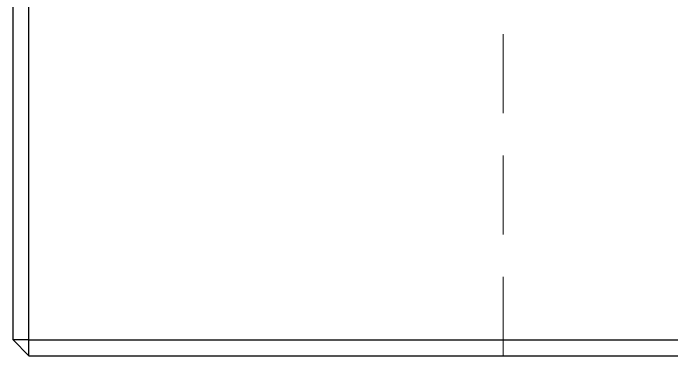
# Model space of a CAD drawing. Header units: millimetres. Extents: x 10 to 676, y 54 to 273.
# Drawn here: x 10.5 to 23, y 182.25 to 188.74 of the extents above; entities that cross this region are included whole.
import ezdxf

# ---------------------------------------------------------------- set-up
doc = ezdxf.new("R2010")
doc.units = ezdxf.units.MM
doc.linetypes.add('WP_HIDDEN', pattern=[2.3, 1.5, -0.8])
doc.layers.add('HIDDEN', color=7, linetype='WP_HIDDEN', lineweight=13)
doc.layers.add('VISIBLE', color=7, linetype='CONTINUOUS', lineweight=25)

msp = doc.modelspace()

# ---------------------------------------------------------------- linework, layer by layer
at = {"layer": 'HIDDEN'}
msp.add_line((19.8, 182.25), (19.8, 191.75), dxfattribs=at)
for points in [[(26.2, 182.25), (26.11977, 182.25), (25.8831, 182.25), (25.50186, 182.25), (24.99517, 182.25), (24.38843, 182.25), (23.71207, 182.25), (23, 182.25), (22.28793, 182.25), (21.61157, 182.25), (21.00483, 182.25), (20.49814, 182.25), (20.1169, 182.25), (19.88023, 182.25), (19.8, 182.25)], [(19.8, 182.25), (19.82012, 182.25), (19.88023, 182.25), (19.97957, 182.25), (20.1169, 182.25), (20.29048, 182.25), (20.49814, 182.25), (20.73726, 182.25), (21.00483, 182.25), (21.2975, 182.25), (21.61157, 182.25), (21.94311, 182.25), (22.28793, 182.25), (22.64171, 182.25), (23, 182.25)]]:
    msp.add_lwpolyline(points, dxfattribs=at)
at = {"layer": 'VISIBLE'}
for p, q in [((10.5, 182.55), (10.5, 197.45)), ((10.8, 182.55), (10.8, 197.45)), ((10.8, 182.25), (10.5, 182.55)), ((10.8, 182.55), (10.5, 182.55)), ((10.8, 182.25), (10.8, 182.55)), ((10.8, 182.55), (85.2, 182.55)), ((10.8, 182.25), (85.2, 182.25))]:
    msp.add_line(p, q, dxfattribs=at)

doc.saveas('drawing.dxf')
